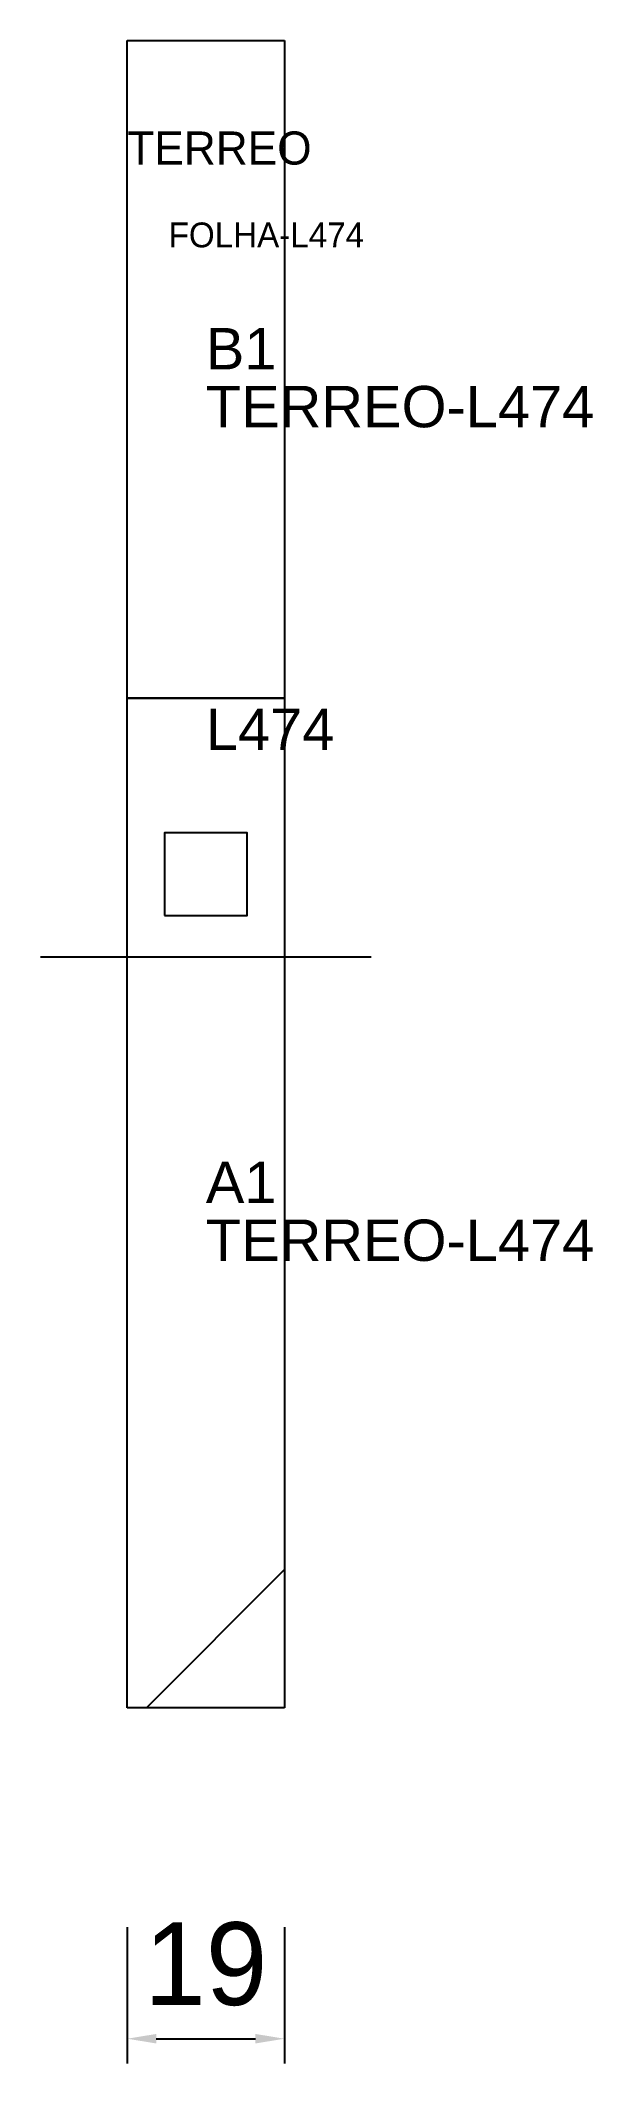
# Model space of a CAD drawing. Header units: metres. Extents: x 212 to 278, y -43 to 202.
import ezdxf

# ---------------------------------------------------------------- set-up
doc = ezdxf.new("R2010")
doc.units = ezdxf.units.M
for name, color, linetype in [('3', 3, 'CONTINUOUS'), ('AUX00', 7, 'CONTINUOUS'), ('COTA', 241, 'CONTINUOUS'), ('FOLHA', 255, 'CONTINUOUS'), ('Hachura', 251, 'CONTINUOUS'), ('NOMENCLATURA', 7, 'CONTINUOUS'), ('Nível', 160, 'CONTINUOUS'), ('Painéis', 200, 'CONTINUOUS'), ('Pilares', 5, 'CONTINUOUS'), ('SARR_2.2x7', 40, 'CONTINUOUS')]:
    doc.layers.add(name, color=color, linetype=linetype)
doc.styles.add('ARIAL', font='Arial.ttf')
doc.styles.add('STR_STANDARD', font='arial.ttf')
doc.dimstyles.new('EZ DXF', dxfattribs={"dimtxt": 10, "dimasz": 3.5, "dimexe": 3, "dimexo": 1.5, "dimgap": 1, "dimtad": 1, "dimdec": 1, "dimdsep": 46, "dimcen": 2.5, "dimazin": 3, "dimtfac": 1, "dimtmove": 0, "dimatfit": 3})

msp = doc.modelspace()

# ---------------------------------------------------------------- hatches: boundary and pattern name
at = {"layer": 'Hachura'}
h = msp.add_hatch(dxfattribs=at)
h.set_pattern_fill('ANSI31', scale=50)
h.paths.add_polyline_path([(222.2, 201.5), (241.2, 201.5), (241.2, 0), (222.2, 0)])
h = msp.add_hatch(dxfattribs=at)
h.set_pattern_fill('ANSI31', scale=50)
h.paths.add_polyline_path([(222.2, 201.5), (241.2, 201.5), (241.2, 0), (222.2, 0)])

# ---------------------------------------------------------------- linework, layer by layer
at = {"layer": '3'}
msp.add_lwpolyline([(222.2, 122), (241.2, 122)], close=True, dxfattribs=at)
msp.add_lwpolyline([(222.2, 122), (241.2, 122)], close=True, dxfattribs=at)
at = {"layer": 'Painéis', "color": 200}
for p, q in [((222.2, 201.5), (241.2, 201.5)), ((222.2, 0), (222.2, 201.5)), ((222.2, 201.5), (241.2, 201.5)), ((222.2, 0), (222.2, 201.5)), ((241.2, 201.5), (241.2, 0)), ((241.2, 201.5), (241.2, 0)), ((241.2, 0), (222.2, 0)), ((241.2, 0), (222.2, 0))]:
    msp.add_line(p, q, dxfattribs=at)
at = {"layer": 'Pilares'}
msp.add_lwpolyline([(226.7, 95.75), (236.7, 95.75), (236.7, 105.75), (226.7, 105.75)], close=True, dxfattribs=at)
msp.add_lwpolyline([(226.7, 95.75), (236.7, 95.75), (236.7, 105.75), (226.7, 105.75)], close=True, dxfattribs=at)
at = {"layer": 'SARR_2.2x7'}
msp.add_line((211.7, 90.75), (251.7, 90.75), dxfattribs=at)
msp.add_line((211.7, 90.75), (251.7, 90.75), dxfattribs=at)

# ---------------------------------------------------------------- texts
at = {"layer": '3', "style": 'STR_STANDARD'}
for s, p in [('B1', (231.7, 161.75)), ('B1', (231.7, 161.75)), ('A1', (231.7, 61)), ('A1', (231.7, 61))]:
    msp.add_text(s, height=5, dxfattribs=at).set_placement(p)
at = {"layer": 'AUX00', "style": 'STR_STANDARD'}
for p in [(231.7, 154.75), (231.7, 154.75), (231.7, 54), (231.7, 54)]:
    msp.add_text('TERREO-L474', height=5, dxfattribs=at).set_placement(p)
at = {"layer": 'FOLHA'}
msp.add_text('FOLHA-L474', height=3, dxfattribs=at).set_placement((227.2, 176.5))
msp.add_text('FOLHA-L474', height=3, dxfattribs=at).set_placement((227.2, 176.5))
at = {"layer": 'NOMENCLATURA', "insert": (231.7, 120.75), "char_height": 5, "attachment_point": 1, "style": 'ARIAL'}
msp.add_mtext('L474', dxfattribs=at)
msp.add_mtext('L474', dxfattribs=at)
at = {"layer": 'Nível'}
msp.add_text('TERREO', height=4, dxfattribs=at).set_placement((222.2, 186.5))
msp.add_text('TERREO', height=4, dxfattribs=at).set_placement((222.2, 186.5))

# ---------------------------------------------------------------- dimensions: what is measured, and where the dimension line sits
at = {"layer": 'COTA'}
msp.add_linear_dim(base=(222.2, -40), p1=(222.2, -25), p2=(241.2, -25), dimstyle='EZ DXF', dxfattribs=at).render()
msp.add_linear_dim(base=(222.2, -40), p1=(222.2, -25), p2=(241.2, -25), dimstyle='EZ DXF', dxfattribs=at).render()

doc.saveas('drawing.dxf')
